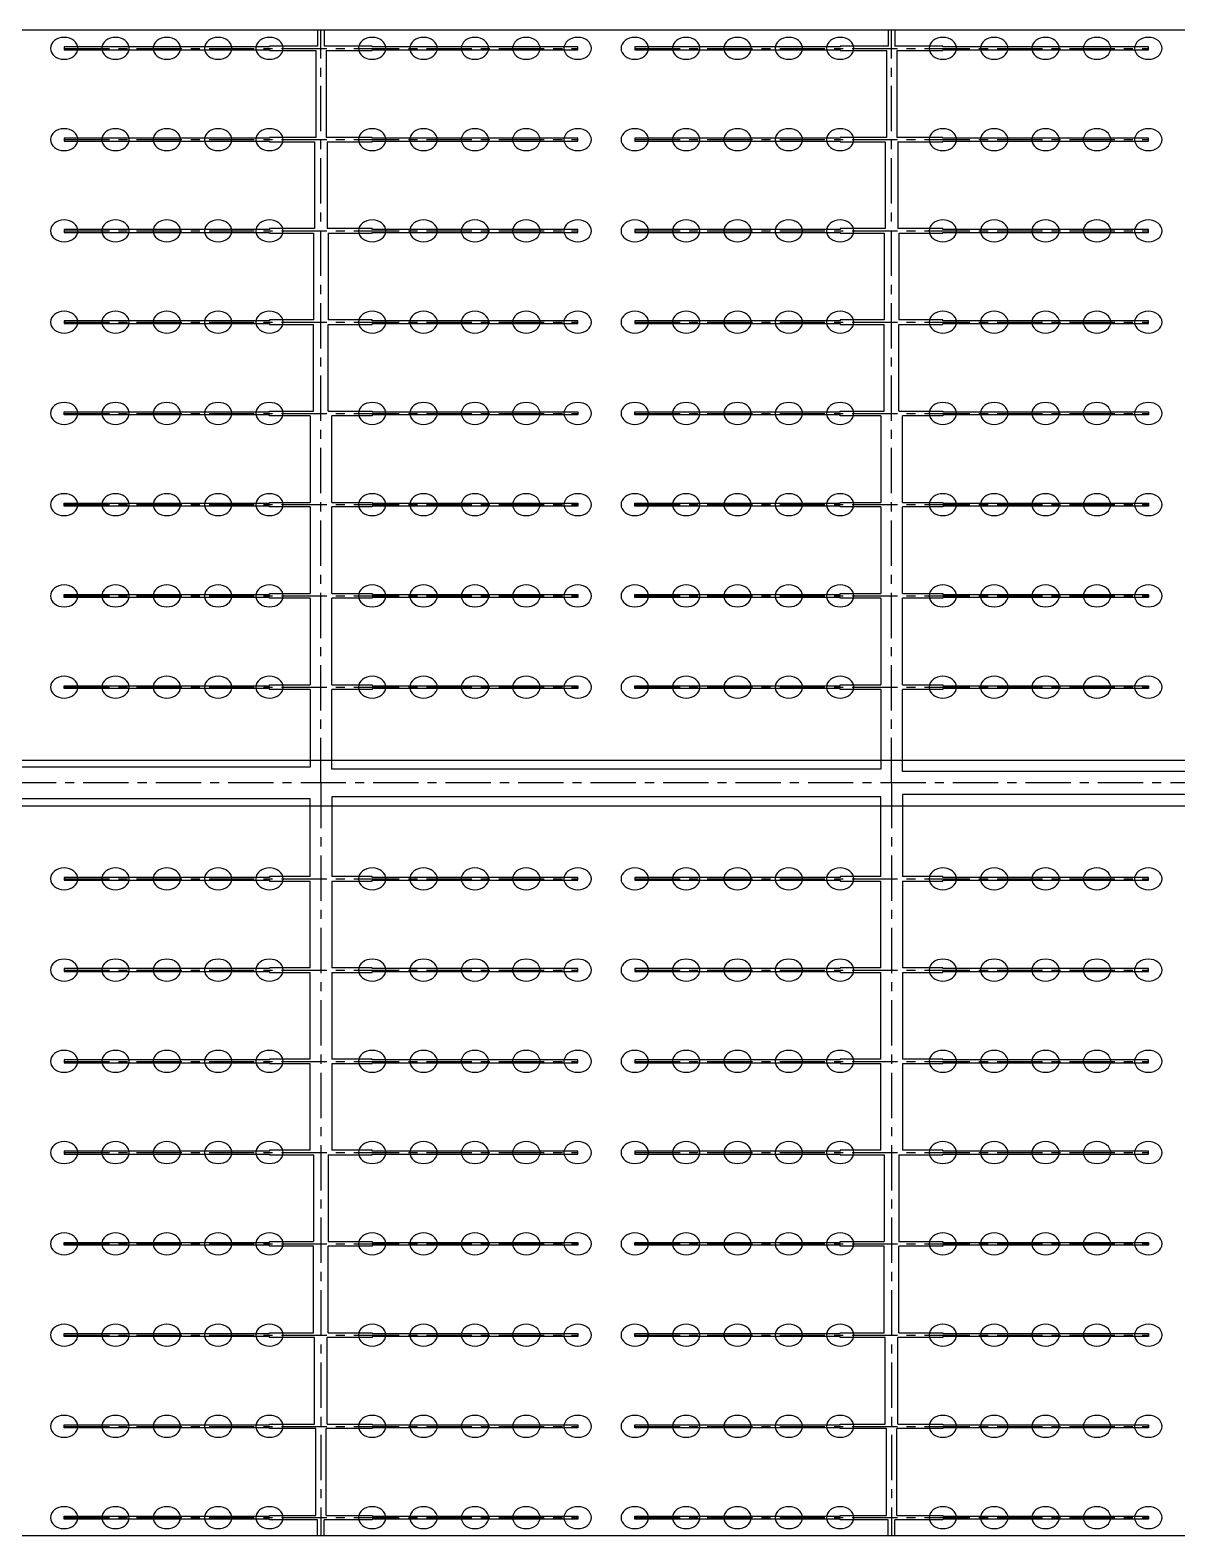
# Model space of a CAD drawing. Header units: millimetres. Extents: x 738100 to 1284508, y 138373 to 260796.
# Drawn here: x 823938 to 831976, y 208990 to 219550 of the extents above; entities that cross this region are included whole.
import ezdxf

# ---------------------------------------------------------------- set-up
doc = ezdxf.new("R2010")
doc.units = ezdxf.units.MM
doc.linetypes.add('CENTER', pattern=[50.8, 31.75, -6.35, 6.35, -6.35])
doc.layers.add('轴线', color=6, linetype='CENTER')

msp = doc.modelspace()

# ---------------------------------------------------------------- linework, layer by layer
at = {"lineweight": -3, "ltscale": 100}
for p, q in [((843900.494, 219550.48), (779900.494, 219550.48)), ((779900.494, 214430.48), (843900.494, 214430.48)), ((779900.494, 214110.48), (843900.494, 214110.48)), ((779900.494, 214110.48), (843900.494, 214110.48)), ((779900.494, 214110.48), (843900.494, 214110.48)), ((779900.494, 208992.333), (843900.494, 208992.333)), ((843900.494, 208990.48), (779900.494, 208990.48))]:
    msp.add_line(p, q, dxfattribs=at)
at = {"ltscale": 10}
for p, q in [((825952.494, 219550.48), (825952.494, 219438.48)), ((826000.494, 219550.48), (826000.494, 219438.48)), ((829952.494, 219550.48), (829952.494, 219438.48)), ((830000.494, 219550.48), (830000.494, 219438.48)), ((825952.494, 219438.48), (825616.494, 219438.48)), ((825616.494, 219438.48), (825616.494, 219432.72)), ((826336.494, 219438.48), (826000.494, 219438.48)), ((826336.494, 219432.72), (826336.494, 219438.48)), ((829952.494, 219438.48), (829616.494, 219438.48)), ((829616.494, 219438.48), (829616.494, 219432.72)), ((830336.494, 219438.48), (830000.494, 219438.48)), ((830336.494, 219432.72), (830336.494, 219438.48)), ((824176.494, 219432.72), (824176.494, 219412.24)), ((825616.494, 219432.72), (824176.494, 219432.72)), ((824176.494, 219412.24), (825616.494, 219412.24)), ((825616.494, 219412.24), (825616.494, 219406.48)), ((825616.494, 219406.48), (825940.494, 219406.48)), ((825940.494, 219406.48), (825940.494, 218798.48)), ((826012.494, 219406.48), (826336.494, 219406.48)), ((826012.494, 219406.48), (826012.494, 218798.48)), ((827776.494, 219432.72), (826336.494, 219432.72)), ((826336.494, 219406.48), (826336.494, 219412.24)), ((826336.494, 219412.24), (827776.494, 219412.24)), ((827776.494, 219412.24), (827776.494, 219432.72)), ((828176.494, 219432.72), (828176.494, 219412.24)), ((829616.494, 219432.72), (828176.494, 219432.72)), ((828176.494, 219412.24), (829616.494, 219412.24)), ((829616.494, 219412.24), (829616.494, 219406.48)), ((829616.494, 219406.48), (829940.494, 219406.48)), ((829940.494, 219406.48), (829940.494, 218798.48)), ((830012.494, 219406.48), (830336.494, 219406.48)), ((830012.494, 219406.48), (830012.494, 218798.48)), ((831776.494, 219432.72), (830336.494, 219432.72)), ((830336.494, 219406.48), (830336.494, 219412.24)), ((830336.494, 219412.24), (831776.494, 219412.24)), ((831776.494, 219412.24), (831776.494, 219432.72)), ((824176.494, 218792.72), (824176.494, 218772.24)), ((825616.494, 218792.72), (824176.494, 218792.72)), ((824176.494, 218772.24), (825616.494, 218772.24)), ((825940.494, 218798.48), (825616.494, 218798.48)), ((825616.494, 218798.48), (825616.494, 218792.72)), ((825616.494, 218772.24), (825616.494, 218766.48)), ((825616.494, 218766.48), (825932.494, 218766.48)), ((825932.494, 218766.48), (825932.494, 218158.48)), ((826336.494, 218798.48), (826012.494, 218798.48)), ((826020.494, 218766.48), (826336.494, 218766.48)), ((826020.494, 218766.48), (826020.494, 218158.48)), ((826336.494, 218792.72), (826336.494, 218798.48)), ((827776.494, 218792.72), (826336.494, 218792.72)), ((826336.494, 218766.48), (826336.494, 218772.24)), ((826336.494, 218772.24), (827776.494, 218772.24)), ((827776.494, 218772.24), (827776.494, 218792.72)), ((828176.494, 218792.72), (828176.494, 218772.24)), ((829616.494, 218792.72), (828176.494, 218792.72)), ((828176.494, 218772.24), (829616.494, 218772.24)), ((829940.494, 218798.48), (829616.494, 218798.48)), ((829616.494, 218798.48), (829616.494, 218792.72)), ((829616.494, 218772.24), (829616.494, 218766.48)), ((829616.494, 218766.48), (829932.494, 218766.48)), ((829932.494, 218766.48), (829932.494, 218158.48)), ((830336.494, 218798.48), (830012.494, 218798.48)), ((830020.494, 218766.48), (830336.494, 218766.48)), ((830020.494, 218766.48), (830020.494, 218158.48)), ((830336.494, 218792.72), (830336.494, 218798.48)), ((831776.494, 218792.72), (830336.494, 218792.72)), ((830336.494, 218766.48), (830336.494, 218772.24)), ((830336.494, 218772.24), (831776.494, 218772.24)), ((831776.494, 218772.24), (831776.494, 218792.72)), ((824176.494, 218152.72), (824176.494, 218132.24)), ((825616.494, 218152.72), (824176.494, 218152.72)), ((824176.494, 218132.24), (825616.494, 218132.24)), ((825932.494, 218158.48), (825616.494, 218158.48)), ((825616.494, 218158.48), (825616.494, 218152.72)), ((825616.494, 218132.24), (825616.494, 218126.48)), ((825616.494, 218126.48), (825924.494, 218126.48)), ((825924.494, 218126.48), (825924.494, 217518.48)), ((826336.494, 218158.48), (826020.494, 218158.48)), ((826028.494, 218126.48), (826336.494, 218126.48)), ((826028.494, 218126.48), (826028.494, 217518.48)), ((826336.494, 218152.72), (826336.494, 218158.48)), ((827776.494, 218152.72), (826336.494, 218152.72)), ((826336.494, 218126.48), (826336.494, 218132.24)), ((826336.494, 218132.24), (827776.494, 218132.24)), ((827776.494, 218132.24), (827776.494, 218152.72)), ((828176.494, 218152.72), (828176.494, 218132.24)), ((829616.494, 218152.72), (828176.494, 218152.72)), ((828176.494, 218132.24), (829616.494, 218132.24)), ((829932.494, 218158.48), (829616.494, 218158.48)), ((829616.494, 218158.48), (829616.494, 218152.72)), ((829616.494, 218132.24), (829616.494, 218126.48)), ((829616.494, 218126.48), (829924.494, 218126.48)), ((829924.494, 218126.48), (829924.494, 217518.48)), ((830336.494, 218158.48), (830020.494, 218158.48)), ((830028.494, 218126.48), (830336.494, 218126.48)), ((830028.494, 218126.48), (830028.494, 217518.48)), ((830336.494, 218152.72), (830336.494, 218158.48)), ((831776.494, 218152.72), (830336.494, 218152.72)), ((830336.494, 218126.48), (830336.494, 218132.24)), ((830336.494, 218132.24), (831776.494, 218132.24)), ((831776.494, 218132.24), (831776.494, 218152.72)), ((824176.494, 217512.72), (824176.494, 217492.24)), ((825616.494, 217512.72), (824176.494, 217512.72)), ((824176.494, 217492.24), (825616.494, 217492.24)), ((825924.494, 217518.48), (825616.494, 217518.48)), ((825616.494, 217518.48), (825616.494, 217512.72)), ((825616.494, 217492.24), (825616.494, 217486.48)), ((825616.494, 217486.48), (825924.494, 217486.48)), ((825924.494, 216878.48), (825924.494, 217486.48)), ((826336.494, 217518.48), (826028.494, 217518.48)), ((826028.494, 217486.48), (826336.494, 217486.48)), ((826028.494, 216878.48), (826028.494, 217486.48)), ((826336.494, 217512.72), (826336.494, 217518.48)), ((827776.494, 217512.72), (826336.494, 217512.72)), ((826336.494, 217486.48), (826336.494, 217492.24)), ((826336.494, 217492.24), (827776.494, 217492.24)), ((827776.494, 217492.24), (827776.494, 217512.72)), ((828176.494, 217512.72), (828176.494, 217492.24)), ((829616.494, 217512.72), (828176.494, 217512.72)), ((828176.494, 217492.24), (829616.494, 217492.24)), ((829924.494, 217518.48), (829616.494, 217518.48)), ((829616.494, 217518.48), (829616.494, 217512.72)), ((829616.494, 217492.24), (829616.494, 217486.48)), ((829616.494, 217486.48), (829924.494, 217486.48)), ((829924.494, 216878.48), (829924.494, 217486.48)), ((830336.494, 217518.48), (830028.494, 217518.48)), ((830028.494, 217486.48), (830336.494, 217486.48)), ((830028.494, 216878.48), (830028.494, 217486.48)), ((830336.494, 217512.72), (830336.494, 217518.48)), ((831776.494, 217512.72), (830336.494, 217512.72)), ((830336.494, 217486.48), (830336.494, 217492.24)), ((830336.494, 217492.24), (831776.494, 217492.24)), ((831776.494, 217492.24), (831776.494, 217512.72)), ((824176.494, 216852.24), (824176.494, 216872.72)), ((824176.494, 216872.72), (825616.494, 216872.72)), ((825616.494, 216852.24), (824176.494, 216852.24)), ((825616.494, 216872.72), (825616.494, 216878.48)), ((825616.494, 216878.48), (825924.494, 216878.48)), ((825616.494, 216846.48), (825616.494, 216852.24)), ((825900.494, 216846.48), (825616.494, 216846.48)), ((825900.494, 216846.48), (825900.494, 216238.48)), ((826028.494, 216878.48), (826336.494, 216878.48)), ((826336.494, 216846.48), (826052.494, 216846.48)), ((826052.494, 216238.48), (826052.494, 216846.48)), ((826336.494, 216878.48), (826336.494, 216872.72)), ((826336.494, 216872.72), (827776.494, 216872.72)), ((827776.494, 216852.24), (826336.494, 216852.24)), ((826336.494, 216852.24), (826336.494, 216846.48)), ((827776.494, 216872.72), (827776.494, 216852.24)), ((828176.494, 216852.24), (828176.494, 216872.72)), ((828176.494, 216872.72), (829616.494, 216872.72)), ((829616.494, 216852.24), (828176.494, 216852.24)), ((829616.494, 216872.72), (829616.494, 216878.48)), ((829616.494, 216878.48), (829924.494, 216878.48)), ((829616.494, 216846.48), (829616.494, 216852.24)), ((829900.494, 216846.48), (829616.494, 216846.48)), ((829900.494, 216846.48), (829900.494, 216238.48)), ((830028.494, 216878.48), (830336.494, 216878.48)), ((830336.494, 216846.48), (830052.494, 216846.48)), ((830052.494, 216238.48), (830052.494, 216846.48)), ((830336.494, 216878.48), (830336.494, 216872.72)), ((830336.494, 216872.72), (831776.494, 216872.72)), ((831776.494, 216852.24), (830336.494, 216852.24)), ((830336.494, 216852.24), (830336.494, 216846.48)), ((831776.494, 216872.72), (831776.494, 216852.24)), ((824176.494, 216212.24), (824176.494, 216232.72)), ((824176.494, 216232.72), (825616.494, 216232.72)), ((825616.494, 216212.24), (824176.494, 216212.24)), ((825616.494, 216232.72), (825616.494, 216238.48)), ((825616.494, 216238.48), (825900.494, 216238.48)), ((825616.494, 216206.48), (825616.494, 216212.24)), ((825900.494, 216206.48), (825616.494, 216206.48)), ((825900.494, 216206.48), (825900.494, 215598.48)), ((826052.494, 216238.48), (826336.494, 216238.48)), ((826336.494, 216206.48), (826052.494, 216206.48)), ((826052.494, 215598.48), (826052.494, 216206.48)), ((826336.494, 216238.48), (826336.494, 216232.72)), ((826336.494, 216232.72), (827776.494, 216232.72)), ((827776.494, 216212.24), (826336.494, 216212.24)), ((826336.494, 216212.24), (826336.494, 216206.48)), ((827776.494, 216232.72), (827776.494, 216212.24)), ((828176.494, 216212.24), (828176.494, 216232.72)), ((828176.494, 216232.72), (829616.494, 216232.72)), ((829616.494, 216212.24), (828176.494, 216212.24)), ((829616.494, 216232.72), (829616.494, 216238.48)), ((829616.494, 216238.48), (829900.494, 216238.48)), ((829616.494, 216206.48), (829616.494, 216212.24)), ((829900.494, 216206.48), (829616.494, 216206.48)), ((829900.494, 216206.48), (829900.494, 215598.48)), ((830052.494, 216238.48), (830336.494, 216238.48)), ((830336.494, 216206.48), (830052.494, 216206.48)), ((830052.494, 215598.48), (830052.494, 216206.48)), ((830336.494, 216238.48), (830336.494, 216232.72)), ((830336.494, 216232.72), (831776.494, 216232.72)), ((831776.494, 216212.24), (830336.494, 216212.24)), ((830336.494, 216212.24), (830336.494, 216206.48)), ((831776.494, 216232.72), (831776.494, 216212.24)), ((824176.494, 215572.24), (824176.494, 215592.72)), ((824176.494, 215592.72), (825616.494, 215592.72)), ((825616.494, 215572.24), (824176.494, 215572.24)), ((825616.494, 215592.72), (825616.494, 215598.48)), ((825616.494, 215598.48), (825900.494, 215598.48)), ((825616.494, 215566.48), (825616.494, 215572.24)), ((825900.494, 215566.48), (825616.494, 215566.48)), ((825900.494, 215566.48), (825900.494, 214958.48)), ((826052.494, 215598.48), (826336.494, 215598.48)), ((826336.494, 215566.48), (826052.494, 215566.48)), ((826052.494, 214958.48), (826052.494, 215566.48)), ((826336.494, 215598.48), (826336.494, 215592.72)), ((826336.494, 215592.72), (827776.494, 215592.72)), ((827776.494, 215572.24), (826336.494, 215572.24)), ((826336.494, 215572.24), (826336.494, 215566.48)), ((827776.494, 215592.72), (827776.494, 215572.24)), ((828176.494, 215572.24), (828176.494, 215592.72)), ((828176.494, 215592.72), (829616.494, 215592.72)), ((829616.494, 215572.24), (828176.494, 215572.24)), ((829616.494, 215592.72), (829616.494, 215598.48)), ((829616.494, 215598.48), (829900.494, 215598.48)), ((829616.494, 215566.48), (829616.494, 215572.24)), ((829900.494, 215566.48), (829616.494, 215566.48)), ((829900.494, 215566.48), (829900.494, 214958.48)), ((830052.494, 215598.48), (830336.494, 215598.48)), ((830336.494, 215566.48), (830052.494, 215566.48)), ((830052.494, 214958.48), (830052.494, 215566.48)), ((830336.494, 215598.48), (830336.494, 215592.72)), ((830336.494, 215592.72), (831776.494, 215592.72)), ((831776.494, 215572.24), (830336.494, 215572.24)), ((830336.494, 215572.24), (830336.494, 215566.48)), ((831776.494, 215592.72), (831776.494, 215572.24)), ((824176.494, 214932.24), (824176.494, 214952.72)), ((824176.494, 214952.72), (825616.494, 214952.72)), ((825616.494, 214932.24), (824176.494, 214932.24)), ((825616.494, 214952.72), (825616.494, 214958.48)), ((825616.494, 214958.48), (825900.494, 214958.48)), ((825616.494, 214926.48), (825616.494, 214932.24)), ((825900.494, 214926.48), (825616.494, 214926.48)), ((825900.494, 214926.48), (825900.494, 214382.48)), ((826052.494, 214958.48), (826336.494, 214958.48)), ((826336.494, 214926.48), (826052.494, 214926.48)), ((826052.494, 214366.48), (826052.494, 214926.48)), ((826336.494, 214958.48), (826336.494, 214952.72)), ((826336.494, 214952.72), (827776.494, 214952.72)), ((827776.494, 214932.24), (826336.494, 214932.24)), ((826336.494, 214932.24), (826336.494, 214926.48)), ((827776.494, 214952.72), (827776.494, 214932.24)), ((828176.494, 214932.24), (828176.494, 214952.72)), ((828176.494, 214952.72), (829616.494, 214952.72)), ((829616.494, 214932.24), (828176.494, 214932.24)), ((829616.494, 214952.72), (829616.494, 214958.48)), ((829616.494, 214958.48), (829900.494, 214958.48)), ((829616.494, 214926.48), (829616.494, 214932.24)), ((829900.494, 214926.48), (829616.494, 214926.48)), ((829900.494, 214926.48), (829900.494, 214366.48)), ((830052.494, 214958.48), (830336.494, 214958.48)), ((830336.494, 214926.48), (830052.494, 214926.48)), ((830052.494, 214350.48), (830052.494, 214926.48)), ((830336.494, 214958.48), (830336.494, 214952.72)), ((830336.494, 214952.72), (831776.494, 214952.72)), ((831776.494, 214932.24), (830336.494, 214932.24)), ((830336.494, 214932.24), (830336.494, 214926.48)), ((831776.494, 214952.72), (831776.494, 214932.24)), ((825900.494, 214382.48), (821976.494, 214382.48)), ((825900.494, 214430.48), (825900.494, 214382.48)), ((826052.494, 214366.48), (826052.494, 214430.48)), ((829900.494, 214430.48), (829900.494, 214366.48)), ((830052.494, 214350.48), (830052.494, 214430.48)), ((829900.494, 214366.48), (826052.494, 214366.48)), ((833900.494, 214350.48), (830052.494, 214350.48)), ((825900.494, 214158.48), (821976.494, 214158.48)), ((825900.494, 213614.48), (825900.494, 214158.48)), ((826052.494, 214174.48), (826052.494, 213614.48)), ((829900.494, 214174.48), (826052.494, 214174.48)), ((829900.494, 213614.48), (829900.494, 214174.48)), ((830052.494, 214190.48), (830052.494, 213614.48)), ((833900.494, 214190.48), (830052.494, 214190.48)), ((824176.494, 213608.72), (824176.494, 213588.24)), ((825616.494, 213608.72), (824176.494, 213608.72)), ((824176.494, 213588.24), (825616.494, 213588.24)), ((825900.494, 213614.48), (825616.494, 213614.48)), ((825616.494, 213614.48), (825616.494, 213608.72)), ((825616.494, 213588.24), (825616.494, 213582.48)), ((825616.494, 213582.48), (825900.494, 213582.48)), ((825900.494, 212974.48), (825900.494, 213582.48)), ((826336.494, 213614.48), (826052.494, 213614.48)), ((826052.494, 213582.48), (826336.494, 213582.48)), ((826052.494, 213582.48), (826052.494, 212974.48)), ((826336.494, 213608.72), (826336.494, 213614.48)), ((827776.494, 213608.72), (826336.494, 213608.72)), ((826336.494, 213582.48), (826336.494, 213588.24)), ((826336.494, 213588.24), (827776.494, 213588.24)), ((827776.494, 213588.24), (827776.494, 213608.72)), ((828176.494, 213608.72), (828176.494, 213588.24)), ((829616.494, 213608.72), (828176.494, 213608.72)), ((828176.494, 213588.24), (829616.494, 213588.24)), ((829900.494, 213614.48), (829616.494, 213614.48)), ((829616.494, 213614.48), (829616.494, 213608.72)), ((829616.494, 213588.24), (829616.494, 213582.48)), ((829616.494, 213582.48), (829900.494, 213582.48)), ((829900.494, 212974.48), (829900.494, 213582.48)), ((830336.494, 213614.48), (830052.494, 213614.48)), ((830052.494, 213582.48), (830336.494, 213582.48)), ((830052.494, 213582.48), (830052.494, 212974.48)), ((830336.494, 213608.72), (830336.494, 213614.48)), ((831776.494, 213608.72), (830336.494, 213608.72)), ((830336.494, 213582.48), (830336.494, 213588.24)), ((830336.494, 213588.24), (831776.494, 213588.24)), ((831776.494, 213588.24), (831776.494, 213608.72)), ((824176.494, 212968.72), (824176.494, 212948.24)), ((825616.494, 212968.72), (824176.494, 212968.72)), ((824176.494, 212948.24), (825616.494, 212948.24)), ((825900.494, 212974.48), (825616.494, 212974.48)), ((825616.494, 212974.48), (825616.494, 212968.72)), ((825616.494, 212948.24), (825616.494, 212942.48)), ((825616.494, 212942.48), (825900.494, 212942.48)), ((825900.494, 212334.48), (825900.494, 212942.48)), ((826336.494, 212974.48), (826052.494, 212974.48)), ((826052.494, 212942.48), (826336.494, 212942.48)), ((826052.494, 212942.48), (826052.494, 212334.48)), ((826336.494, 212968.72), (826336.494, 212974.48)), ((827776.494, 212968.72), (826336.494, 212968.72)), ((826336.494, 212942.48), (826336.494, 212948.24)), ((826336.494, 212948.24), (827776.494, 212948.24)), ((827776.494, 212948.24), (827776.494, 212968.72)), ((828176.494, 212968.72), (828176.494, 212948.24)), ((829616.494, 212968.72), (828176.494, 212968.72)), ((828176.494, 212948.24), (829616.494, 212948.24)), ((829900.494, 212974.48), (829616.494, 212974.48)), ((829616.494, 212974.48), (829616.494, 212968.72)), ((829616.494, 212948.24), (829616.494, 212942.48)), ((829616.494, 212942.48), (829900.494, 212942.48)), ((829900.494, 212334.48), (829900.494, 212942.48)), ((830336.494, 212974.48), (830052.494, 212974.48)), ((830052.494, 212942.48), (830336.494, 212942.48)), ((830052.494, 212942.48), (830052.494, 212334.48)), ((830336.494, 212968.72), (830336.494, 212974.48)), ((831776.494, 212968.72), (830336.494, 212968.72)), ((830336.494, 212942.48), (830336.494, 212948.24)), ((830336.494, 212948.24), (831776.494, 212948.24)), ((831776.494, 212948.24), (831776.494, 212968.72)), ((824176.494, 212328.72), (824176.494, 212308.24)), ((825616.494, 212328.72), (824176.494, 212328.72)), ((824176.494, 212308.24), (825616.494, 212308.24)), ((825900.494, 212334.48), (825616.494, 212334.48)), ((825616.494, 212334.48), (825616.494, 212328.72)), ((825616.494, 212308.24), (825616.494, 212302.48)), ((825616.494, 212302.48), (825900.494, 212302.48)), ((825900.494, 211694.48), (825900.494, 212302.48)), ((826336.494, 212334.48), (826052.494, 212334.48)), ((826052.494, 212302.48), (826336.494, 212302.48)), ((826052.494, 212302.48), (826052.494, 211694.48)), ((826336.494, 212328.72), (826336.494, 212334.48)), ((827776.494, 212328.72), (826336.494, 212328.72)), ((826336.494, 212302.48), (826336.494, 212308.24)), ((826336.494, 212308.24), (827776.494, 212308.24)), ((827776.494, 212308.24), (827776.494, 212328.72)), ((828176.494, 212328.72), (828176.494, 212308.24)), ((829616.494, 212328.72), (828176.494, 212328.72)), ((828176.494, 212308.24), (829616.494, 212308.24)), ((829900.494, 212334.48), (829616.494, 212334.48)), ((829616.494, 212334.48), (829616.494, 212328.72)), ((829616.494, 212308.24), (829616.494, 212302.48)), ((829616.494, 212302.48), (829900.494, 212302.48)), ((829900.494, 211694.48), (829900.494, 212302.48)), ((830336.494, 212334.48), (830052.494, 212334.48)), ((830052.494, 212302.48), (830336.494, 212302.48)), ((830052.494, 212302.48), (830052.494, 211694.48)), ((830336.494, 212328.72), (830336.494, 212334.48)), ((831776.494, 212328.72), (830336.494, 212328.72)), ((830336.494, 212302.48), (830336.494, 212308.24)), ((830336.494, 212308.24), (831776.494, 212308.24)), ((831776.494, 212308.24), (831776.494, 212328.72)), ((824176.494, 211688.72), (824176.494, 211668.24)), ((825616.494, 211688.72), (824176.494, 211688.72)), ((824176.494, 211668.24), (825616.494, 211668.24)), ((825900.494, 211694.48), (825616.494, 211694.48)), ((825616.494, 211694.48), (825616.494, 211688.72)), ((825616.494, 211668.24), (825616.494, 211662.48)), ((825616.494, 211662.48), (825924.494, 211662.48)), ((825924.494, 211662.48), (825924.494, 211054.48)), ((826028.494, 211662.48), (826336.494, 211662.48)), ((826028.494, 211662.48), (826028.494, 211054.48)), ((826336.494, 211694.48), (826052.494, 211694.48)), ((826336.494, 211688.72), (826336.494, 211694.48)), ((827776.494, 211688.72), (826336.494, 211688.72)), ((826336.494, 211662.48), (826336.494, 211668.24)), ((826336.494, 211668.24), (827776.494, 211668.24)), ((827776.494, 211668.24), (827776.494, 211688.72)), ((828176.494, 211688.72), (828176.494, 211668.24)), ((829616.494, 211688.72), (828176.494, 211688.72)), ((828176.494, 211668.24), (829616.494, 211668.24)), ((829900.494, 211694.48), (829616.494, 211694.48)), ((829616.494, 211694.48), (829616.494, 211688.72)), ((829616.494, 211668.24), (829616.494, 211662.48)), ((829616.494, 211662.48), (829924.494, 211662.48)), ((829924.494, 211662.48), (829924.494, 211054.48)), ((830028.494, 211662.48), (830336.494, 211662.48)), ((830028.494, 211662.48), (830028.494, 211054.48)), ((830336.494, 211694.48), (830052.494, 211694.48)), ((830336.494, 211688.72), (830336.494, 211694.48)), ((831776.494, 211688.72), (830336.494, 211688.72)), ((830336.494, 211662.48), (830336.494, 211668.24)), ((830336.494, 211668.24), (831776.494, 211668.24)), ((831776.494, 211668.24), (831776.494, 211688.72)), ((824176.494, 211028.24), (824176.494, 211048.72)), ((824176.494, 211048.72), (825616.494, 211048.72)), ((825616.494, 211028.24), (824176.494, 211028.24)), ((825616.494, 211048.72), (825616.494, 211054.48)), ((825616.494, 211054.48), (825924.494, 211054.48)), ((825616.494, 211022.48), (825616.494, 211028.24)), ((825924.494, 211022.48), (825616.494, 211022.48)), ((825924.494, 210414.48), (825924.494, 211022.48)), ((826028.494, 211054.48), (826336.494, 211054.48)), ((826336.494, 211022.48), (826028.494, 211022.48)), ((826028.494, 210414.48), (826028.494, 211022.48)), ((826336.494, 211054.48), (826336.494, 211048.72)), ((826336.494, 211048.72), (827776.494, 211048.72)), ((827776.494, 211028.24), (826336.494, 211028.24)), ((826336.494, 211028.24), (826336.494, 211022.48)), ((827776.494, 211048.72), (827776.494, 211028.24)), ((828176.494, 211028.24), (828176.494, 211048.72)), ((828176.494, 211048.72), (829616.494, 211048.72)), ((829616.494, 211028.24), (828176.494, 211028.24)), ((829616.494, 211048.72), (829616.494, 211054.48)), ((829616.494, 211054.48), (829924.494, 211054.48)), ((829616.494, 211022.48), (829616.494, 211028.24)), ((829924.494, 211022.48), (829616.494, 211022.48)), ((829924.494, 210414.48), (829924.494, 211022.48)), ((830028.494, 211054.48), (830336.494, 211054.48)), ((830336.494, 211022.48), (830028.494, 211022.48)), ((830028.494, 210414.48), (830028.494, 211022.48)), ((830336.494, 211054.48), (830336.494, 211048.72)), ((830336.494, 211048.72), (831776.494, 211048.72)), ((831776.494, 211028.24), (830336.494, 211028.24)), ((830336.494, 211028.24), (830336.494, 211022.48)), ((831776.494, 211048.72), (831776.494, 211028.24)), ((824176.494, 210388.24), (824176.494, 210408.72)), ((824176.494, 210408.72), (825616.494, 210408.72)), ((825616.494, 210388.24), (824176.494, 210388.24)), ((825616.494, 210408.72), (825616.494, 210414.48)), ((825616.494, 210414.48), (825924.494, 210414.48)), ((825616.494, 210382.48), (825616.494, 210388.24)), ((825932.494, 210382.48), (825616.494, 210382.48)), ((825932.494, 209774.48), (825932.494, 210382.48)), ((826336.494, 210382.48), (826020.494, 210382.48)), ((826020.494, 209774.48), (826020.494, 210382.48)), ((826028.494, 210414.48), (826336.494, 210414.48)), ((826336.494, 210414.48), (826336.494, 210408.72)), ((826336.494, 210408.72), (827776.494, 210408.72)), ((827776.494, 210388.24), (826336.494, 210388.24)), ((826336.494, 210388.24), (826336.494, 210382.48)), ((827776.494, 210408.72), (827776.494, 210388.24)), ((828176.494, 210388.24), (828176.494, 210408.72)), ((828176.494, 210408.72), (829616.494, 210408.72)), ((829616.494, 210388.24), (828176.494, 210388.24)), ((829616.494, 210408.72), (829616.494, 210414.48)), ((829616.494, 210414.48), (829924.494, 210414.48)), ((829616.494, 210382.48), (829616.494, 210388.24)), ((829932.494, 210382.48), (829616.494, 210382.48)), ((829932.494, 209774.48), (829932.494, 210382.48)), ((830336.494, 210382.48), (830020.494, 210382.48)), ((830020.494, 209774.48), (830020.494, 210382.48)), ((830028.494, 210414.48), (830336.494, 210414.48)), ((830336.494, 210414.48), (830336.494, 210408.72)), ((830336.494, 210408.72), (831776.494, 210408.72)), ((831776.494, 210388.24), (830336.494, 210388.24)), ((830336.494, 210388.24), (830336.494, 210382.48)), ((831776.494, 210408.72), (831776.494, 210388.24)), ((824176.494, 209748.24), (824176.494, 209768.72)), ((824176.494, 209768.72), (825616.494, 209768.72)), ((825616.494, 209748.24), (824176.494, 209748.24)), ((825616.494, 209768.72), (825616.494, 209774.48)), ((825616.494, 209774.48), (825932.494, 209774.48)), ((825616.494, 209742.48), (825616.494, 209748.24)), ((825940.494, 209742.48), (825616.494, 209742.48)), ((825940.494, 209134.48), (825940.494, 209742.48)), ((826336.494, 209742.48), (826012.494, 209742.48)), ((826012.494, 209134.48), (826012.494, 209742.48)), ((826020.494, 209774.48), (826336.494, 209774.48)), ((826336.494, 209774.48), (826336.494, 209768.72)), ((826336.494, 209768.72), (827776.494, 209768.72)), ((827776.494, 209748.24), (826336.494, 209748.24)), ((826336.494, 209748.24), (826336.494, 209742.48)), ((827776.494, 209768.72), (827776.494, 209748.24)), ((828176.494, 209748.24), (828176.494, 209768.72)), ((828176.494, 209768.72), (829616.494, 209768.72)), ((829616.494, 209748.24), (828176.494, 209748.24)), ((829616.494, 209768.72), (829616.494, 209774.48)), ((829616.494, 209774.48), (829932.494, 209774.48)), ((829616.494, 209742.48), (829616.494, 209748.24)), ((829940.494, 209742.48), (829616.494, 209742.48)), ((829940.494, 209134.48), (829940.494, 209742.48)), ((830336.494, 209742.48), (830012.494, 209742.48)), ((830012.494, 209134.48), (830012.494, 209742.48)), ((830020.494, 209774.48), (830336.494, 209774.48)), ((830336.494, 209774.48), (830336.494, 209768.72)), ((830336.494, 209768.72), (831776.494, 209768.72)), ((831776.494, 209748.24), (830336.494, 209748.24)), ((830336.494, 209748.24), (830336.494, 209742.48)), ((831776.494, 209768.72), (831776.494, 209748.24)), ((824176.494, 209108.24), (824176.494, 209128.72)), ((824176.494, 209128.72), (825616.494, 209128.72)), ((825616.494, 209108.24), (824176.494, 209108.24)), ((825616.494, 209128.72), (825616.494, 209134.48)), ((825616.494, 209134.48), (825940.494, 209134.48)), ((825616.494, 209102.48), (825616.494, 209108.24)), ((825952.494, 209102.48), (825616.494, 209102.48)), ((825952.494, 208990.48), (825952.494, 209102.48)), ((826000.494, 208990.48), (826000.494, 209102.48)), ((826336.494, 209102.48), (826000.494, 209102.48)), ((826012.494, 209134.48), (826336.494, 209134.48)), ((826336.494, 209134.48), (826336.494, 209128.72)), ((826336.494, 209128.72), (827776.494, 209128.72)), ((827776.494, 209108.24), (826336.494, 209108.24)), ((826336.494, 209108.24), (826336.494, 209102.48)), ((827776.494, 209128.72), (827776.494, 209108.24)), ((828176.494, 209108.24), (828176.494, 209128.72)), ((828176.494, 209128.72), (829616.494, 209128.72)), ((829616.494, 209108.24), (828176.494, 209108.24)), ((829616.494, 209128.72), (829616.494, 209134.48)), ((829616.494, 209134.48), (829940.494, 209134.48)), ((829616.494, 209102.48), (829616.494, 209108.24)), ((829952.494, 209102.48), (829616.494, 209102.48)), ((829952.494, 208990.48), (829952.494, 209102.48)), ((830000.494, 208990.48), (830000.494, 209102.48)), ((830336.494, 209102.48), (830000.494, 209102.48)), ((830012.494, 209134.48), (830336.494, 209134.48)), ((830336.494, 209134.48), (830336.494, 209128.72)), ((830336.494, 209128.72), (831776.494, 209128.72)), ((831776.494, 209108.24), (830336.494, 209108.24)), ((830336.494, 209108.24), (830336.494, 209102.48)), ((831776.494, 209128.72), (831776.494, 209108.24))]:
    msp.add_line(p, q, dxfattribs=at)
at = {"ltscale": 10, "extrusion": (0, 0, -1)}
for centre in [(824176.494, 219422.48), (824536.494, 219422.48), (824896.494, 219422.48), (825256.494, 219422.48), (825616.494, 219422.48), (826336.494, 219422.48), (826696.494, 219422.48), (827056.494, 219422.48), (827416.494, 219422.48), (827776.494, 219422.48), (828176.494, 219422.48), (828536.494, 219422.48), (828896.494, 219422.48), (829256.494, 219422.48), (829616.494, 219422.48), (830336.494, 219422.48), (830696.494, 219422.48), (824176.494, 218782.48), (824536.494, 218782.48), (824896.494, 218782.48), (825256.494, 218782.48), (825616.494, 218782.48), (826336.494, 218782.48), (826696.494, 218782.48), (827056.494, 218782.48), (827416.494, 218782.48), (827776.494, 218782.48), (828176.494, 218782.48), (828536.494, 218782.48), (828896.494, 218782.48), (829256.494, 218782.48), (829616.494, 218782.48), (830336.494, 218782.48), (830696.494, 218782.48), (824176.494, 218142.48), (824536.494, 218142.48), (824896.494, 218142.48), (825256.494, 218142.48), (825616.494, 218142.48), (826336.494, 218142.48), (826696.494, 218142.48), (827056.494, 218142.48), (827416.494, 218142.48), (827776.494, 218142.48), (828176.494, 218142.48), (828536.494, 218142.48), (828896.494, 218142.48), (829256.494, 218142.48), (829616.494, 218142.48), (830336.494, 218142.48), (830696.494, 218142.48), (824176.494, 217502.48), (824536.494, 217502.48), (824896.494, 217502.48), (825256.494, 217502.48), (825616.494, 217502.48), (826336.494, 217502.48), (826696.494, 217502.48), (827056.494, 217502.48), (827416.494, 217502.48), (827776.494, 217502.48), (828176.494, 217502.48), (828536.494, 217502.48), (828896.494, 217502.48), (829256.494, 217502.48), (829616.494, 217502.48), (830336.494, 217502.48), (830696.494, 217502.48), (824176.494, 216862.48), (824536.494, 216862.48), (824896.494, 216862.48), (825256.494, 216862.48), (825616.494, 216862.48), (826336.494, 216862.48), (826696.494, 216862.48), (827056.494, 216862.48), (827416.494, 216862.48), (827776.494, 216862.48), (828176.494, 216862.48), (828536.494, 216862.48), (828896.494, 216862.48), (829256.494, 216862.48), (829616.494, 216862.48), (830336.494, 216862.48), (830696.494, 216862.48), (831056.494, 215582.48), (831416.494, 215582.48), (831776.494, 215582.48), (831056.494, 214942.48), (831416.494, 214942.48), (831776.494, 214942.48), (824176.494, 213598.48), (824536.494, 213598.48), (824896.494, 213598.48), (825256.494, 213598.48), (825616.494, 213598.48), (826336.494, 213598.48), (826696.494, 213598.48), (827056.494, 213598.48), (827416.494, 213598.48), (827776.494, 213598.48), (828176.494, 213598.48), (828536.494, 213598.48), (828896.494, 213598.48), (829256.494, 213598.48), (829616.494, 213598.48), (830336.494, 213598.48), (830696.494, 213598.48), (831056.494, 213598.48), (831416.494, 213598.48), (831776.494, 213598.48), (824176.494, 212958.48), (824536.494, 212958.48), (824896.494, 212958.48), (825256.494, 212958.48), (825616.494, 212958.48), (826336.494, 212958.48), (826696.494, 212958.48), (827056.494, 212958.48), (827416.494, 212958.48), (827776.494, 212958.48), (828176.494, 212958.48), (828536.494, 212958.48), (828896.494, 212958.48), (829256.494, 212958.48), (829616.494, 212958.48), (830336.494, 212958.48), (830696.494, 212958.48), (831056.494, 212958.48), (831416.494, 212958.48), (831776.494, 212958.48)]:
    msp.add_ellipse(centre, major_axis=(96, 0), ratio=0.8, dxfattribs=at)
for centre in [(831056.494, 219422.48), (831416.494, 219422.48), (831776.494, 219422.48), (831056.494, 218782.48), (831416.494, 218782.48), (831776.494, 218782.48), (831056.494, 218142.48), (831416.494, 218142.48), (831776.494, 218142.48), (831056.494, 217502.48), (831416.494, 217502.48), (831776.494, 217502.48), (831056.494, 216862.48), (831416.494, 216862.48), (831776.494, 216862.48), (824176.494, 216222.48), (824536.494, 216222.48), (824896.494, 216222.48), (825256.494, 216222.48), (825616.494, 216222.48), (826336.494, 216222.48), (826696.494, 216222.48), (827056.494, 216222.48), (827416.494, 216222.48), (827776.494, 216222.48), (828176.494, 216222.48), (828536.494, 216222.48), (828896.494, 216222.48), (829256.494, 216222.48), (829616.494, 216222.48), (830336.494, 216222.48), (830696.494, 216222.48), (831056.494, 216222.48), (831416.494, 216222.48), (831776.494, 216222.48), (824176.494, 215582.48), (824536.494, 215582.48), (824896.494, 215582.48), (825256.494, 215582.48), (825616.494, 215582.48), (826336.494, 215582.48), (826696.494, 215582.48), (827056.494, 215582.48), (827416.494, 215582.48), (827776.494, 215582.48), (828176.494, 215582.48), (828536.494, 215582.48), (828896.494, 215582.48), (829256.494, 215582.48), (829616.494, 215582.48), (830336.494, 215582.48), (830696.494, 215582.48), (824176.494, 214942.48), (824536.494, 214942.48), (824896.494, 214942.48), (825256.494, 214942.48), (825616.494, 214942.48), (826336.494, 214942.48), (826696.494, 214942.48), (827056.494, 214942.48), (827416.494, 214942.48), (827776.494, 214942.48), (828176.494, 214942.48), (828536.494, 214942.48), (828896.494, 214942.48), (829256.494, 214942.48), (829616.494, 214942.48), (830336.494, 214942.48), (830696.494, 214942.48), (824176.494, 212318.48), (824536.494, 212318.48), (824896.494, 212318.48), (825256.494, 212318.48), (825616.494, 212318.48), (826336.494, 212318.48), (826696.494, 212318.48), (827056.494, 212318.48), (827416.494, 212318.48), (827776.494, 212318.48), (828176.494, 212318.48), (828536.494, 212318.48), (828896.494, 212318.48), (829256.494, 212318.48), (829616.494, 212318.48), (830336.494, 212318.48), (830696.494, 212318.48), (831056.494, 212318.48), (831416.494, 212318.48), (831776.494, 212318.48), (824176.494, 211678.48), (824536.494, 211678.48), (824896.494, 211678.48), (825256.494, 211678.48), (825616.494, 211678.48), (826336.494, 211678.48), (826696.494, 211678.48), (827056.494, 211678.48), (827416.494, 211678.48), (827776.494, 211678.48), (828176.494, 211678.48), (828536.494, 211678.48), (828896.494, 211678.48), (829256.494, 211678.48), (829616.494, 211678.48), (830336.494, 211678.48), (830696.494, 211678.48), (831056.494, 211678.48), (831416.494, 211678.48), (831776.494, 211678.48), (824176.494, 211038.48), (824536.494, 211038.48), (824896.494, 211038.48), (825256.494, 211038.48), (825616.494, 211038.48), (826336.494, 211038.48), (826696.494, 211038.48), (827056.494, 211038.48), (827416.494, 211038.48), (827776.494, 211038.48), (828176.494, 211038.48), (828536.494, 211038.48), (828896.494, 211038.48), (829256.494, 211038.48), (829616.494, 211038.48), (830336.494, 211038.48), (830696.494, 211038.48), (831056.494, 211038.48), (831416.494, 211038.48), (831776.494, 211038.48), (824176.494, 210398.48), (824536.494, 210398.48), (824896.494, 210398.48), (825256.494, 210398.48), (825616.494, 210398.48), (826336.494, 210398.48), (826696.494, 210398.48), (827056.494, 210398.48), (827416.494, 210398.48), (827776.494, 210398.48), (828176.494, 210398.48), (828536.494, 210398.48), (828896.494, 210398.48), (829256.494, 210398.48), (829616.494, 210398.48), (830336.494, 210398.48), (830696.494, 210398.48), (831056.494, 210398.48), (831416.494, 210398.48), (831776.494, 210398.48), (824176.494, 209758.48), (824536.494, 209758.48), (824896.494, 209758.48), (825256.494, 209758.48), (825616.494, 209758.48), (826336.494, 209758.48), (826696.494, 209758.48), (827056.494, 209758.48), (827416.494, 209758.48), (827776.494, 209758.48), (828176.494, 209758.48), (828536.494, 209758.48), (828896.494, 209758.48), (829256.494, 209758.48), (829616.494, 209758.48), (830336.494, 209758.48), (830696.494, 209758.48), (831056.494, 209758.48), (831416.494, 209758.48), (831776.494, 209758.48), (824176.494, 209118.48), (824536.494, 209118.48), (824896.494, 209118.48), (825256.494, 209118.48), (825616.494, 209118.48), (826336.494, 209118.48), (826696.494, 209118.48), (827056.494, 209118.48), (827416.494, 209118.48), (827776.494, 209118.48), (828176.494, 209118.48), (828536.494, 209118.48), (828896.494, 209118.48), (829256.494, 209118.48), (829616.494, 209118.48), (830336.494, 209118.48), (830696.494, 209118.48), (831056.494, 209118.48), (831416.494, 209118.48), (831776.494, 209118.48)]:
    msp.add_ellipse(centre, major_axis=(-96, 0), ratio=0.8, start_param=3.141592654, end_param=9.424777961, dxfattribs=at)
at = {"layer": '轴线', "ltscale": 10}
for p, q in [((825976.494, 214270.48), (825976.494, 219550.48)), ((829976.494, 214270.48), (829976.494, 219550.48)), ((824176.494, 219422.48), (827776.494, 219422.48)), ((824176.494, 219422.48), (827776.494, 219422.48)), ((828176.494, 219422.48), (831776.494, 219422.48)), ((828176.494, 219422.48), (831776.494, 219422.48)), ((824176.494, 218782.48), (827776.494, 218782.48)), ((824176.494, 218782.48), (827776.494, 218782.48)), ((828176.494, 218782.48), (831776.494, 218782.48)), ((828176.494, 218782.48), (831776.494, 218782.48)), ((824176.494, 218142.48), (827776.494, 218142.48)), ((824176.494, 218142.48), (827776.494, 218142.48)), ((828176.494, 218142.48), (831776.494, 218142.48)), ((828176.494, 218142.48), (831776.494, 218142.48)), ((824176.494, 217502.48), (827776.494, 217502.48)), ((824176.494, 217502.48), (827776.494, 217502.48)), ((828176.494, 217502.48), (831776.494, 217502.48)), ((828176.494, 217502.48), (831776.494, 217502.48)), ((824176.494, 216862.48), (827776.494, 216862.48)), ((824176.494, 216862.48), (827776.494, 216862.48)), ((828176.494, 216862.48), (831776.494, 216862.48)), ((828176.494, 216862.48), (831776.494, 216862.48)), ((824176.494, 216222.48), (827776.494, 216222.48)), ((824176.494, 216222.48), (827776.494, 216222.48)), ((828176.494, 216222.48), (831776.494, 216222.48)), ((828176.494, 216222.48), (831776.494, 216222.48)), ((824176.494, 215582.48), (827776.494, 215582.48)), ((824176.494, 215582.48), (827776.494, 215582.48)), ((828176.494, 215582.48), (831776.494, 215582.48)), ((828176.494, 215582.48), (831776.494, 215582.48)), ((824176.494, 214942.48), (827776.494, 214942.48)), ((828176.494, 214942.48), (831776.494, 214942.48)), ((825976.494, 214270.48), (825976.494, 214430.48)), ((829976.494, 214270.48), (829976.494, 214430.48)), ((841900.494, 214270.48), (776660.494, 214270.48)), ((825976.494, 214270.48), (825976.494, 208990.48)), ((829976.494, 214270.48), (829976.494, 208990.48)), ((824176.494, 213598.48), (827776.494, 213598.48)), ((828176.494, 213598.48), (831776.494, 213598.48)), ((824176.494, 212958.48), (827776.494, 212958.48)), ((824176.494, 212958.48), (827776.494, 212958.48)), ((828176.494, 212958.48), (831776.494, 212958.48)), ((828176.494, 212958.48), (831776.494, 212958.48)), ((824176.494, 212318.48), (827776.494, 212318.48)), ((824176.494, 212318.48), (827776.494, 212318.48)), ((828176.494, 212318.48), (831776.494, 212318.48)), ((828176.494, 212318.48), (831776.494, 212318.48)), ((824176.494, 211678.48), (827776.494, 211678.48)), ((824176.494, 211678.48), (827776.494, 211678.48)), ((828176.494, 211678.48), (831776.494, 211678.48)), ((828176.494, 211678.48), (831776.494, 211678.48)), ((824176.494, 211038.48), (827776.494, 211038.48)), ((824176.494, 211038.48), (827776.494, 211038.48)), ((828176.494, 211038.48), (831776.494, 211038.48)), ((828176.494, 211038.48), (831776.494, 211038.48)), ((824176.494, 210398.48), (827776.494, 210398.48)), ((824176.494, 210398.48), (827776.494, 210398.48)), ((828176.494, 210398.48), (831776.494, 210398.48)), ((828176.494, 210398.48), (831776.494, 210398.48)), ((824176.494, 209758.48), (827776.494, 209758.48)), ((824176.494, 209758.48), (827776.494, 209758.48)), ((828176.494, 209758.48), (831776.494, 209758.48)), ((828176.494, 209758.48), (831776.494, 209758.48)), ((824176.494, 209118.48), (827776.494, 209118.48)), ((824176.494, 209118.48), (827776.494, 209118.48)), ((828176.494, 209118.48), (831776.494, 209118.48)), ((828176.494, 209118.48), (831776.494, 209118.48))]:
    msp.add_line(p, q, dxfattribs=at)

doc.saveas('drawing.dxf')
